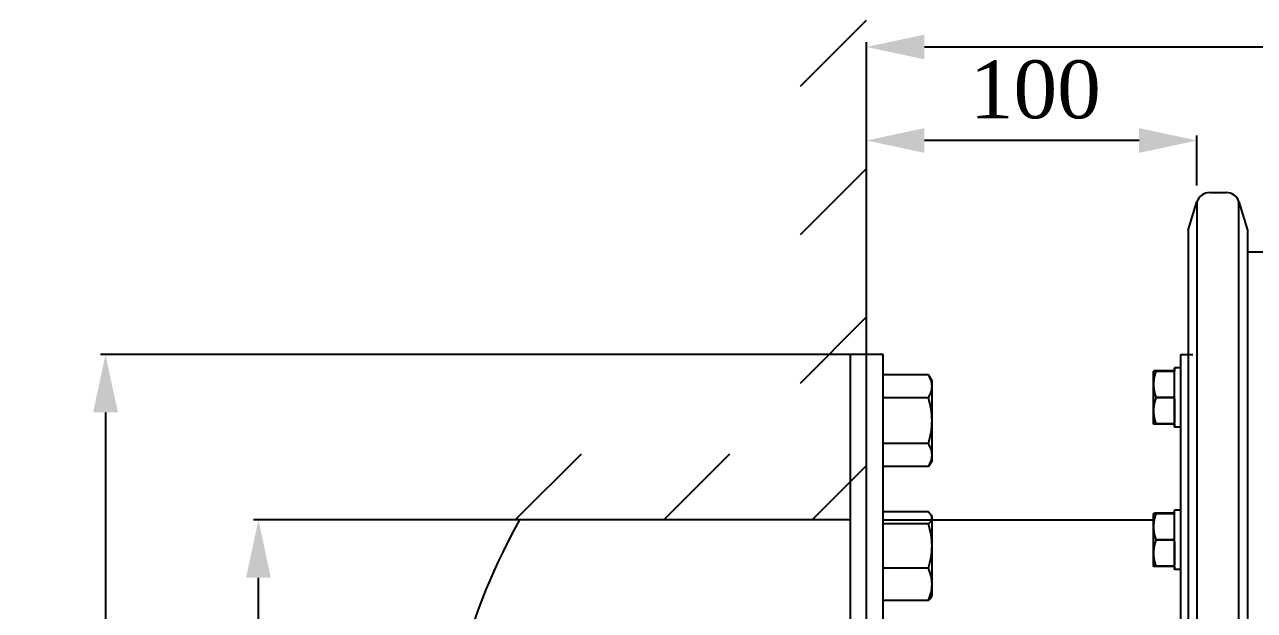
# Model space of a CAD drawing. Header units: millimetres. Extents: x 324 to 7054, y -67 to 2159.
# Drawn here: x 1114.3 to 1486.4, y 1594.6 to 1771.8 of the extents above; entities that cross this region are included whole.
import ezdxf

# ---------------------------------------------------------------- set-up
doc = ezdxf.new("R2010")
doc.units = ezdxf.units.MM
doc.header["$LTSCALE"] = 153.67
doc.header["$PDMODE"] = 3
doc.header["$PDSIZE"] = 8
doc.linetypes.add('CENTER', pattern=[0.6, 0.375, -0.075, 0.075, -0.075])
doc.linetypes.add('DOT', pattern=[0.2, 0.1, -0.1])
doc.layers.get('0').update_dxf_attribs({"linetype": 'CONTINUOUS'})
doc.layers.get('Defpoints').update_dxf_attribs({"linetype": 'CONTINUOUS'})
doc.layers.add('00_BUW_DATUM', color=7, linetype='CONTINUOUS')
doc.layers.add('02___PRT_ALL_AXES', color=7, linetype='CONTINUOUS')
doc.styles.get("Standard").update_dxf_attribs({"font": 'times.ttf'})
doc.dimstyles.new('DIMSTYLE_1', dxfattribs={"dimtxt": 17.5, "dimasz": 17.5, "dimexe": 1.5, "dimexo": 1, "dimgap": 0.875, "dimtad": 1, "dimdsep": 46, "dimtxsty": 'Standard', "dimblk": '_FILLED', "dimblk1": '_FILLED', "dimblk2": '_FILLED', "dimcen": 0.09, "dimazin": 2, "dimtp": 0.01, "dimtm": 0.01, "dimtfac": 1, "dimtofl": 0, "dimtmove": 0, "dimatfit": 3, "dimldrblk": '_FILLED', "dimfxl": 1, "dimtolj": 1, "dimarcsym": 0})
doc.dimstyles.new('DIMSTYLE_2', dxfattribs={"dimtxt": 17.5, "dimasz": 17.5, "dimexe": 1.5, "dimexo": 1, "dimgap": 0.875, "dimtad": 1, "dimdec": 0, "dimdsep": 46, "dimtxsty": 'Standard', "dimblk": '_FILLED', "dimblk1": '_FILLED', "dimblk2": '_FILLED', "dimcen": 0.09, "dimazin": 2, "dimtp": 0.01, "dimtm": 0.01, "dimtfac": 1, "dimtdec": 0, "dimtofl": 0, "dimtmove": 0, "dimatfit": 3, "dimldrblk": '_FILLED', "dimfxl": 1, "dimtolj": 1, "dimarcsym": 0})

# ---------------------------------------------------------------- blocks, each defined once
blk = doc.blocks.new('_FILLED')
at = {"color": 0, "linetype": 'ByBlock'}
blk.add_solid([(0, 0), (-1, 0.214), (-1, -0.214)], dxfattribs=at)
blk = doc.blocks.new('*D120')
at = {"color": 0, "linetype": 'Continuous', "lineweight": -2}
for p, q in [((1369.03, 1676.98), (1369.03, 1766.5)), ((1386.53, 1765), (2025.53, 1765)), ((2043.03, 1646.98), (2043.03, 1766.5))]:
    blk.add_line(p, q, dxfattribs=at)
at = {"layer": 'Defpoints', "color": 0}
for p in [(2043.03, 1765), (1369.03, 1675.98), (2043.03, 1645.98)]:
    blk.add_point(p, dxfattribs=at)
at = {"color": 0, "linetype": 'ByBlock', "lineweight": -2, "xscale": 17.5, "yscale": 17.5, "zscale": 17.5, "rotation": 180}
blk.add_blockref('_FILLED', (1369.03, 1765), dxfattribs=at)
at = {"color": 0, "linetype": 'ByBlock', "lineweight": -2, "xscale": 17.5, "yscale": 17.5, "zscale": 17.5}
blk.add_blockref('_FILLED', (2043.03, 1765), dxfattribs=at)
at = {"color": 0, "insert": (1725, 1789.21), "char_height": 17.5, "attachment_point": 2, "line_spacing_factor": 0.9}
blk.add_mtext('\\A1;\\A1;675', dxfattribs=at)
blk = doc.blocks.new('*D121')
at = {"color": 0, "linetype": 'Continuous', "lineweight": -2}
for p, q in [((1369.03, 1622.34), (1369.03, 1738.22)), ((1468.99, 1723.15), (1468.99, 1738.22)), ((1451.49, 1736.72), (1386.53, 1736.72))]:
    blk.add_line(p, q, dxfattribs=at)
at = {"layer": 'Defpoints', "color": 0}
for p in [(1369.03, 1736.72), (1468.99, 1722.15), (1369.03, 1621.34)]:
    blk.add_point(p, dxfattribs=at)
at = {"color": 0, "linetype": 'ByBlock', "lineweight": -2, "xscale": 17.5, "yscale": 17.5, "zscale": 17.5, "rotation": 180}
blk.add_blockref('_FILLED', (1369.03, 1736.72), dxfattribs=at)
at = {"color": 0, "linetype": 'ByBlock', "lineweight": -2, "xscale": 17.5, "yscale": 17.5, "zscale": 17.5}
blk.add_blockref('_FILLED', (1468.99, 1736.72), dxfattribs=at)
at = {"color": 0, "insert": (1420.09, 1760.93), "char_height": 17.5, "attachment_point": 2, "line_spacing_factor": 0.9}
blk.add_mtext('\\A1;100', dxfattribs=at)
blk = doc.blocks.new('*D125')
at = {"color": 0, "lineweight": -2}
for p, q in [((1364.03, 1671.98), (1137.29, 1671.98)), ((1138.79, 1654.48), (1138.79, 1369.48)), ((1364.03, 1351.98), (1137.29, 1351.98))]:
    blk.add_line(p, q, dxfattribs=at)
at = {"layer": 'Defpoints', "color": 0}
for p in [(1365.03, 1671.98), (1138.79, 1351.98), (1365.03, 1351.98)]:
    blk.add_point(p, dxfattribs=at)
at = {"color": 0, "linetype": 'ByBlock', "lineweight": -2, "xscale": 17.5, "yscale": 17.5, "zscale": 17.5}
for p, rotation in [((1138.79, 1671.98), 89.99999999999997), ((1138.79, 1351.98), 269.9999999999999)]:
    blk.add_blockref('_FILLED', p, dxfattribs=dict(at, rotation=rotation))
at = {"color": 0, "insert": (1114.59, 1528.57), "char_height": 17.5, "attachment_point": 2, "rotation": 90, "line_spacing_factor": 0.9}
blk.add_mtext('\\A1;320', dxfattribs=at)
blk = doc.blocks.new('*D126')
at = {"color": 0, "lineweight": -2}
for p, q in [((1364.03, 1621.98), (1183.56, 1621.98)), ((1185.06, 1419.48), (1185.06, 1604.48)), ((1364.03, 1401.98), (1183.56, 1401.98))]:
    blk.add_line(p, q, dxfattribs=at)
at = {"layer": 'Defpoints', "color": 0}
for p in [(1185.06, 1621.98), (1365.03, 1621.98), (1365.03, 1401.98)]:
    blk.add_point(p, dxfattribs=at)
at = {"color": 0, "linetype": 'ByBlock', "lineweight": -2, "xscale": 17.5, "yscale": 17.5, "zscale": 17.5}
for p, rotation in [((1185.06, 1621.98), 90), ((1185.06, 1401.98), 270)]:
    blk.add_blockref('_FILLED', p, dxfattribs=dict(at, rotation=rotation))
at = {"color": 0, "insert": (1160.85, 1523.56), "char_height": 17.5, "attachment_point": 2, "rotation": 90, "line_spacing_factor": 0.9}
blk.add_mtext('\\A1;220', dxfattribs=at)

msp = doc.modelspace()

# ---------------------------------------------------------------- hatches: boundary and pattern name
h = msp.add_hatch()
h.set_pattern_fill('ANSI31', color=256, scale=10)
h.paths.add_polyline_path([(1250.64226, 1621.97699), (1250.64226, 1641.97699), (1349.03476, 1641.97699), (1349.03476, 1671.97699), (1349.03476, 1691.97699), (1349.03476, 1921.95399), (1369.03476, 1921.95399), (1369.03476, 1621.95399)])

# ---------------------------------------------------------------- linework, layer by layer
at = {"linetype": 'Continuous'}
for p, q in [((2024.76484, 1702.97699), (1484.30467, 1702.97699)), ((1462.23476, 1666.53177), (1462.23476, 1666.97699)), ((1462.23476, 1658.53334), (1462.23476, 1659.41736)), ((1462.23476, 1650.97699), (1462.23476, 1651.41385)), ((1462.23476, 1623.48479), (1462.23476, 1623.92169)), ((1374.03476, 1621.97699), (1455.83476, 1621.97699)), ((1462.23476, 1615.47542), (1462.23476, 1616.36793)), ((1462.23476, 1607.92169), (1462.23476, 1608.35842))]:
    msp.add_line(p, q, dxfattribs=at)
for p, q in [((1369.03476, 1671.97699), (1364.03476, 1671.97699)), ((1364.03476, 1671.97699), (1364.03476, 1351.97699))]:
    msp.add_line(p, q)
at = {"linetype": 'DOT'}
for p, q in [((1462.23476, 1666.53177), (1462.23476, 1666.97699)), ((1462.23476, 1658.53334), (1462.23476, 1659.41736)), ((1462.23476, 1650.97699), (1462.23476, 1651.41385)), ((1462.23476, 1623.48479), (1462.23476, 1623.92169)), ((1374.03476, 1621.97699), (1455.83476, 1621.97699)), ((1462.23476, 1615.47542), (1462.23476, 1616.36793)), ((1462.23476, 1607.92169), (1462.23476, 1608.35842))]:
    msp.add_line(p, q, dxfattribs=at)
at = {"linetype": 'CENTER'}
for p, q in [((1462.23476, 1666.49352), (1462.23476, 1666.9402)), ((1462.23476, 1658.45083), (1462.23476, 1659.34265)), ((1462.23476, 1650.93629), (1462.23476, 1651.36723)), ((1462.23476, 1623.43213), (1462.23476, 1623.88493)), ((1374.03476, 1621.97699), (1455.83476, 1621.97699)), ((1462.23476, 1615.39992), (1462.23476, 1616.28016)), ((1462.23476, 1607.88099), (1462.23476, 1608.31812))]:
    msp.add_line(p, q, dxfattribs=at)
at = {"linetype": 'Continuous'}
msp.add_open_spline([(1264.03476, 1621.97699), (1244.58085, 1586.36979), (1243.90647, 1550.96374), (1271.25793, 1492.13023), (1283.54505, 1483.1068), (1289.51988, 1424.5892), (1250.64226, 1401.97699)], degree=3, knots=[0, 0, 0, 0, 0.238396544, 0.4652361, 0.732077313, 1, 1, 1, 1], dxfattribs=at)
at = {"layer": '00_BUW_DATUM', "linetype": 'Continuous'}
for p, q in [((1455.83476, 1650.97699), (1455.83476, 1666.97699)), ((1455.83476, 1666.97699), (1462.23476, 1666.97699)), ((1462.23476, 1666.97699), (1462.23476, 1667.97699)), ((1464.03476, 1667.97699), (1462.23476, 1667.97699)), ((1462.23476, 1659.41736), (1462.23476, 1666.53177)), ((1462.23476, 1658.97699), (1456.54929, 1658.97699)), ((1462.23476, 1658.53334), (1462.23476, 1651.41385)), ((1462.23476, 1650.97699), (1455.83476, 1650.97699)), ((1462.23476, 1650.97699), (1462.23476, 1649.97699)), ((1464.03476, 1649.97699), (1462.23476, 1649.97699)), ((1455.83476, 1607.92169), (1455.83476, 1623.92169)), ((1455.83476, 1623.92169), (1462.23476, 1623.92169)), ((1462.23476, 1623.92169), (1462.23476, 1624.92169)), ((1464.03476, 1624.92169), (1462.23476, 1624.92169)), ((1462.23476, 1616.36793), (1462.23476, 1623.48479)), ((1462.23476, 1615.92169), (1456.54929, 1615.92169)), ((1462.23476, 1615.47542), (1462.23476, 1608.35842)), ((1462.23476, 1607.92169), (1455.83476, 1607.92169)), ((1462.23476, 1607.92169), (1462.23476, 1606.92169)), ((1464.03476, 1606.92169), (1462.23476, 1606.92169))]:
    msp.add_line(p, q, dxfattribs=at)
at = {"layer": '00_BUW_DATUM', "linetype": 'DOT'}
for p, q in [((1455.83476, 1650.97699), (1455.83476, 1666.97699)), ((1455.83476, 1666.97699), (1462.23476, 1666.97699)), ((1462.23476, 1666.97699), (1462.23476, 1667.97699)), ((1464.03476, 1667.97699), (1462.23476, 1667.97699)), ((1462.23476, 1659.41736), (1462.23476, 1666.53177)), ((1462.23476, 1658.97699), (1456.54929, 1658.97699)), ((1462.23476, 1658.53334), (1462.23476, 1651.41385)), ((1462.23476, 1650.97699), (1455.83476, 1650.97699)), ((1462.23476, 1650.97699), (1462.23476, 1649.97699)), ((1464.03476, 1649.97699), (1462.23476, 1649.97699)), ((1455.83476, 1607.92169), (1455.83476, 1623.92169)), ((1455.83476, 1623.92169), (1462.23476, 1623.92169)), ((1462.23476, 1623.92169), (1462.23476, 1624.92169)), ((1464.03476, 1624.92169), (1462.23476, 1624.92169)), ((1462.23476, 1616.36793), (1462.23476, 1623.48479)), ((1462.23476, 1615.92169), (1456.54929, 1615.92169)), ((1462.23476, 1615.47542), (1462.23476, 1608.35842)), ((1462.23476, 1607.92169), (1455.83476, 1607.92169)), ((1462.23476, 1607.92169), (1462.23476, 1606.92169)), ((1464.03476, 1606.92169), (1462.23476, 1606.92169))]:
    msp.add_line(p, q, dxfattribs=at)
at = {"layer": '00_BUW_DATUM', "linetype": 'CENTER'}
for p, q in [((1455.83476, 1650.97731), (1455.83476, 1666.97668)), ((1462.23476, 1667.0177), (1456.54929, 1667.0177)), ((1462.23476, 1666.93566), (1456.54929, 1666.93566)), ((1462.23476, 1667.97699), (1462.23476, 1666.93566)), ((1464.03476, 1667.97699), (1462.23476, 1667.97699)), ((1462.23476, 1659.34265), (1462.23476, 1666.49352)), ((1462.23476, 1658.89496), (1456.54929, 1658.89496)), ((1462.23476, 1651.36723), (1462.23476, 1658.45083)), ((1462.23476, 1650.93629), (1456.54929, 1650.93629)), ((1462.23476, 1649.97699), (1462.23476, 1650.93629)), ((1464.03476, 1649.97699), (1462.23476, 1649.97699)), ((1455.83476, 1607.922), (1455.83476, 1623.92137)), ((1462.23476, 1623.96239), (1456.54929, 1623.96239)), ((1462.23476, 1623.88036), (1456.54929, 1623.88036)), ((1462.23476, 1623.88036), (1462.23476, 1624.92169)), ((1464.03476, 1624.92169), (1462.23476, 1624.92169)), ((1462.23476, 1616.28016), (1462.23476, 1623.43213)), ((1462.23476, 1615.83965), (1456.54929, 1615.83965)), ((1462.23476, 1608.31812), (1462.23476, 1615.39992)), ((1462.23476, 1607.88099), (1456.54929, 1607.88099)), ((1462.23476, 1606.92169), (1462.23476, 1607.88099)), ((1464.03476, 1606.92169), (1462.23476, 1606.92169))]:
    msp.add_line(p, q, dxfattribs=at)
at = {"layer": '00_BUW_DATUM', "color": 7, "linetype": 'Continuous'}
for p, q in [((1387.76296, 1665.8334), (1374.03476, 1665.8334)), ((1388.83476, 1663.97699), (1387.76296, 1665.8334)), ((1388.83476, 1639.97699), (1388.83476, 1663.97699)), ((1387.76296, 1658.9052), (1374.03476, 1658.9052)), ((1387.76296, 1645.04879), (1374.03476, 1645.04879)), ((1387.76296, 1638.12059), (1374.03476, 1638.12059)), ((1388.83476, 1639.97699), (1387.76296, 1638.12059)), ((1387.76296, 1624.3562), (1374.03476, 1624.3562)), ((1388.83476, 1622.97194), (1388.59036, 1623.39526)), ((1388.83476, 1598.97194), (1388.83476, 1622.97194)), ((1387.76296, 1620.7699), (1374.03476, 1620.7699)), ((1387.76296, 1607.38564), (1374.03476, 1607.38564)), ((1387.76296, 1597.58768), (1374.03476, 1597.58768)), ((1388.83476, 1598.97194), (1388.59036, 1598.54863))]:
    msp.add_line(p, q, dxfattribs=at)
at = {"layer": '00_BUW_DATUM', "linetype": 'CENTER'}
for points, knots in [([(1456.54929, 1667.0177), (1456.4508, 1667.01467), (1456.31125, 1667.01011), (1456.1376, 1667.0029), (1456.03379, 1666.99813), (1455.95321, 1666.9926), (1455.88883, 1666.98914), (1455.85964, 1666.98225), (1455.83476, 1666.98116), (1455.83476, 1666.97668)], [0, 0, 0, 0, 0.412424599, 0.583858236, 0.728742188, 0.844605655, 0.929348389, 0.981238142, 1, 1, 1, 1]), ([(1455.83476, 1666.97668), (1455.83476, 1666.9722), (1455.85964, 1666.9711), (1455.88882, 1666.96422), (1455.95321, 1666.96075), (1456.03378, 1666.95523), (1456.13759, 1666.95045), (1456.31125, 1666.94324), (1456.4508, 1666.93869), (1456.54929, 1666.93566)], [0, 0, 0, 0, 0.018742585, 0.070655721, 0.155371791, 0.271256253, 0.416129428, 0.587567446, 1, 1, 1, 1]), ([(1456.54929, 1666.93566), (1456.33358, 1666.28524), (1455.97238, 1664.96371), (1455.83476, 1663.59566), (1455.83476, 1662.91531)], [0, 0, 0, 0, 0.501793616, 1, 1, 1, 1]), ([(1455.83476, 1662.91531), (1455.83476, 1662.23497), (1455.97239, 1660.86692), (1456.33358, 1659.54538), (1456.54929, 1658.89496)], [0, 0, 0, 0, 0.498197822, 1, 1, 1, 1]), ([(1456.54929, 1658.89496), (1456.33366, 1658.25141), (1455.97249, 1656.94375), (1455.83476, 1655.5891), (1455.83476, 1654.91562)], [0, 0, 0, 0, 0.501937384, 1, 1, 1, 1]), ([(1455.83476, 1654.91562), (1455.83476, 1654.24216), (1455.97249, 1652.88751), (1456.33365, 1651.57985), (1456.54929, 1650.93629)], [0, 0, 0, 0, 0.498054058, 1, 1, 1, 1]), ([(1456.54929, 1650.93629), (1456.4508, 1650.93932), (1456.31125, 1650.94387), (1456.1376, 1650.95108), (1456.03379, 1650.95586), (1455.95321, 1650.96139), (1455.88883, 1650.96485), (1455.85964, 1650.97174), (1455.83476, 1650.97283), (1455.83476, 1650.97731)], [0, 0, 0, 0, 0.412424612, 0.583858253, 0.728742208, 0.844605676, 0.929348407, 0.981238149, 1, 1, 1, 1]), ([(1456.54929, 1623.96239), (1456.4508, 1623.95936), (1456.31125, 1623.95481), (1456.1376, 1623.9476), (1456.03379, 1623.94282), (1455.95321, 1623.9373), (1455.88883, 1623.93383), (1455.85964, 1623.92694), (1455.83476, 1623.92586), (1455.83476, 1623.92137)], [0, 0, 0, 0, 0.412424599, 0.583858236, 0.728742188, 0.844605655, 0.929348389, 0.981238142, 1, 1, 1, 1]), ([(1455.83476, 1623.92137), (1455.83476, 1623.9169), (1455.85964, 1623.9158), (1455.88882, 1623.90892), (1455.95321, 1623.90545), (1456.03378, 1623.89993), (1456.13759, 1623.89515), (1456.31125, 1623.88794), (1456.4508, 1623.88339), (1456.54929, 1623.88036)], [0, 0, 0, 0, 0.018742585, 0.070655721, 0.155371791, 0.271256253, 0.416129428, 0.587567446, 1, 1, 1, 1]), ([(1456.54929, 1623.88036), (1456.33358, 1623.22994), (1455.97238, 1621.90841), (1455.83476, 1620.54036), (1455.83476, 1619.86)], [0, 0, 0, 0, 0.501793616, 1, 1, 1, 1]), ([(1455.83476, 1619.86), (1455.83476, 1619.17966), (1455.97239, 1617.81161), (1456.33358, 1616.49008), (1456.54929, 1615.83965)], [0, 0, 0, 0, 0.498197822, 1, 1, 1, 1]), ([(1456.54929, 1615.83965), (1456.33366, 1615.1961), (1455.97249, 1613.88844), (1455.83476, 1612.53379), (1455.83476, 1611.86032)], [0, 0, 0, 0, 0.501937384, 1, 1, 1, 1]), ([(1455.83476, 1611.86032), (1455.83476, 1611.18686), (1455.97249, 1609.83221), (1456.33365, 1608.52455), (1456.54929, 1607.88099)], [0, 0, 0, 0, 0.498054058, 1, 1, 1, 1]), ([(1456.54929, 1607.88099), (1456.4508, 1607.88402), (1456.31125, 1607.88857), (1456.1376, 1607.89578), (1456.03379, 1607.90055), (1455.95321, 1607.90608), (1455.88883, 1607.90954), (1455.85964, 1607.91644), (1455.83476, 1607.91752), (1455.83476, 1607.922)], [0, 0, 0, 0, 0.412424612, 0.583858253, 0.728742208, 0.844605676, 0.929348407, 0.981238149, 1, 1, 1, 1])]:
    msp.add_open_spline(points, degree=3, knots=knots, dxfattribs=at)
at = {"layer": '00_BUW_DATUM', "linetype": 'Continuous'}
for points, knots in [([(1456.54929, 1666.97699), (1456.33362, 1666.32998), (1455.97243, 1665.01533), (1455.83476, 1663.65393), (1455.83476, 1662.97699)], [0, 0, 0, 0, 0.501864422, 1, 1, 1, 1]), ([(1455.83476, 1662.97699), (1455.83476, 1662.30006), (1455.97244, 1660.93867), (1456.33361, 1659.62401), (1456.54929, 1658.97699)], [0, 0, 0, 0, 0.498127019, 1, 1, 1, 1]), ([(1456.54929, 1658.97699), (1456.33362, 1658.32998), (1455.97243, 1657.01533), (1455.83476, 1655.65393), (1455.83476, 1654.97699)], [0, 0, 0, 0, 0.501864422, 1, 1, 1, 1]), ([(1455.83476, 1654.97699), (1455.83476, 1654.30006), (1455.97244, 1652.93867), (1456.33361, 1651.62401), (1456.54929, 1650.97699)], [0, 0, 0, 0, 0.498127019, 1, 1, 1, 1]), ([(1456.54929, 1623.92169), (1456.33362, 1623.27468), (1455.97243, 1621.96003), (1455.83476, 1620.59863), (1455.83476, 1619.92169)], [0, 0, 0, 0, 0.501864422, 1, 1, 1, 1]), ([(1455.83476, 1619.92169), (1455.83476, 1619.24476), (1455.97244, 1617.88336), (1456.33361, 1616.56871), (1456.54929, 1615.92169)], [0, 0, 0, 0, 0.498127019, 1, 1, 1, 1]), ([(1456.54929, 1615.92169), (1456.33362, 1615.27468), (1455.97243, 1613.96003), (1455.83476, 1612.59863), (1455.83476, 1611.92169)], [0, 0, 0, 0, 0.501864422, 1, 1, 1, 1]), ([(1455.83476, 1611.92169), (1455.83476, 1611.24476), (1455.97244, 1609.88336), (1456.33361, 1608.56871), (1456.54929, 1607.92169)], [0, 0, 0, 0, 0.498127019, 1, 1, 1, 1])]:
    msp.add_open_spline(points, degree=3, knots=knots, dxfattribs=at)
at = {"layer": '00_BUW_DATUM', "linetype": 'DOT'}
for points, knots in [([(1456.54929, 1666.97699), (1456.33362, 1666.32998), (1455.97243, 1665.01533), (1455.83476, 1663.65393), (1455.83476, 1662.97699)], [0, 0, 0, 0, 0.501864422, 1, 1, 1, 1]), ([(1455.83476, 1662.97699), (1455.83476, 1662.30006), (1455.97244, 1660.93867), (1456.33361, 1659.62401), (1456.54929, 1658.97699)], [0, 0, 0, 0, 0.498127019, 1, 1, 1, 1]), ([(1456.54929, 1658.97699), (1456.33362, 1658.32998), (1455.97243, 1657.01533), (1455.83476, 1655.65393), (1455.83476, 1654.97699)], [0, 0, 0, 0, 0.501864422, 1, 1, 1, 1]), ([(1455.83476, 1654.97699), (1455.83476, 1654.30006), (1455.97244, 1652.93867), (1456.33361, 1651.62401), (1456.54929, 1650.97699)], [0, 0, 0, 0, 0.498127019, 1, 1, 1, 1]), ([(1456.54929, 1623.92169), (1456.33362, 1623.27468), (1455.97243, 1621.96003), (1455.83476, 1620.59863), (1455.83476, 1619.92169)], [0, 0, 0, 0, 0.501864422, 1, 1, 1, 1]), ([(1455.83476, 1619.92169), (1455.83476, 1619.24476), (1455.97244, 1617.88336), (1456.33361, 1616.56871), (1456.54929, 1615.92169)], [0, 0, 0, 0, 0.498127019, 1, 1, 1, 1]), ([(1456.54929, 1615.92169), (1456.33362, 1615.27468), (1455.97243, 1613.96003), (1455.83476, 1612.59863), (1455.83476, 1611.92169)], [0, 0, 0, 0, 0.501864422, 1, 1, 1, 1]), ([(1455.83476, 1611.92169), (1455.83476, 1611.24476), (1455.97244, 1609.88336), (1456.33361, 1608.56871), (1456.54929, 1607.92169)], [0, 0, 0, 0, 0.498127019, 1, 1, 1, 1])]:
    msp.add_open_spline(points, degree=3, knots=knots, dxfattribs=at)
at = {"layer": '00_BUW_DATUM', "color": 7, "linetype": 'Continuous'}
for points, knots in [([(1388.83476, 1662.3693), (1388.83476, 1662.6631), (1388.78354, 1663.25759), (1388.48403, 1664.44557), (1388.07691, 1665.28962), (1387.76296, 1665.8334)], [0, 0, 0, 0, 0.24057587, 0.48584751, 1, 1, 1, 1]), ([(1387.76296, 1658.9052), (1388.07691, 1659.44897), (1388.48403, 1660.29303), (1388.78354, 1661.481), (1388.83476, 1662.0755), (1388.83476, 1662.3693)], [0, 0, 0, 0, 0.514152504, 0.759424143, 1, 1, 1, 1]), ([(1388.83476, 1651.97699), (1388.83476, 1653.14815), (1388.63015, 1655.49425), (1388.08791, 1657.77952), (1387.76296, 1658.9052)], [0, 0, 0, 0, 0.499895669, 1, 1, 1, 1]), ([(1387.76296, 1645.04879), (1388.08791, 1646.17447), (1388.63015, 1648.45974), (1388.83476, 1650.80584), (1388.83476, 1651.97699)], [0, 0, 0, 0, 0.500104345, 1, 1, 1, 1]), ([(1388.83476, 1641.58469), (1388.83476, 1641.87849), (1388.78354, 1642.47298), (1388.48403, 1643.66096), (1388.07691, 1644.50501), (1387.76296, 1645.04879)], [0, 0, 0, 0, 0.24057587, 0.48584751, 1, 1, 1, 1]), ([(1387.76296, 1638.12059), (1388.07691, 1638.66436), (1388.48403, 1639.50842), (1388.78354, 1640.69639), (1388.83476, 1641.29089), (1388.83476, 1641.58469)], [0, 0, 0, 0, 0.514152504, 0.759424143, 1, 1, 1, 1]), ([(1388.59035, 1623.39526), (1388.54198, 1623.47903), (1388.30748, 1623.83306), (1388.00645, 1624.13789), (1387.76296, 1624.3562)], [0, 0, 0, 0, 0.228277532, 1, 1, 1, 1]), ([(1387.76296, 1620.7699), (1387.91802, 1620.90892), (1388.20159, 1621.18549), (1388.54985, 1621.62965), (1388.77908, 1622.08759), (1388.83476, 1622.40952), (1388.83476, 1622.56305)], [0, 0, 0, 0, 0.291041549, 0.552398373, 0.785431009, 1, 1, 1, 1]), ([(1388.83476, 1622.56305), (1388.83476, 1622.70369), (1388.78871, 1622.99664), (1388.66588, 1623.26445), (1388.59035, 1623.39526)], [0, 0, 0, 0, 0.482146688, 1, 1, 1, 1]), ([(1388.83476, 1614.07777), (1388.83476, 1615.20929), (1388.62974, 1617.47794), (1388.0876, 1619.68364), (1387.76296, 1620.7699)], [0, 0, 0, 0, 0.499511941, 1, 1, 1, 1]), ([(1387.76296, 1607.38564), (1388.0876, 1608.4719), (1388.62974, 1610.6776), (1388.83476, 1612.94625), (1388.83476, 1614.07777)], [0, 0, 0, 0, 0.500488073, 1, 1, 1, 1]), ([(1388.83476, 1602.48666), (1388.83476, 1603.31759), (1388.62442, 1605.00146), (1388.08377, 1606.59983), (1387.76296, 1607.38564)], [0, 0, 0, 0, 0.494686466, 1, 1, 1, 1]), ([(1387.76296, 1597.58768), (1388.08377, 1598.3735), (1388.62442, 1599.97186), (1388.83476, 1601.65573), (1388.83476, 1602.48666)], [0, 0, 0, 0, 0.505313548, 1, 1, 1, 1]), ([(1388.59035, 1598.54863), (1388.54198, 1598.46485), (1388.30748, 1598.11082), (1388.00645, 1597.80599), (1387.76296, 1597.58768)], [0, 0, 0, 0, 0.228277532, 1, 1, 1, 1])]:
    msp.add_open_spline(points, degree=3, knots=knots, dxfattribs=at)
at = {"layer": '02___PRT_ALL_AXES', "linetype": 'Continuous'}
for p, q in [((1472.81468, 1720.97699), (1477.85483, 1720.97699)), ((1466.36484, 1709.56174), (1468.98946, 1718.14648)), ((1468.98946, 1718.14648), (1468.98946, 1533.34075)), ((1481.68005, 1539.99564), (1481.68005, 1718.14648)), ((1481.68005, 1718.14648), (1484.30467, 1709.56174)), ((1466.36484, 1709.56174), (1466.36484, 1526.51699)), ((1484.30467, 1709.56174), (1484.30467, 1526.51699)), ((1369.03476, 1351.97699), (1369.03476, 1671.97699)), ((1374.03476, 1671.97699), (1369.03476, 1671.97699)), ((1374.03476, 1351.97699), (1374.03476, 1671.97699)), ((1464.03476, 1671.97699), (1464.03476, 1351.97699)), ((1464.03476, 1671.97699), (1466.36484, 1671.97699))]:
    msp.add_line(p, q, dxfattribs=at)
at = {"layer": '02___PRT_ALL_AXES', "linetype": 'DOT'}
for p, q in [((1369.03476, 1351.97699), (1369.03476, 1671.97699)), ((1374.03476, 1671.97699), (1369.03476, 1671.97699)), ((1374.03476, 1351.97699), (1374.03476, 1671.97699)), ((1464.03476, 1671.97699), (1464.03476, 1351.97699)), ((1464.03476, 1671.97699), (1466.76484, 1671.97699))]:
    msp.add_line(p, q, dxfattribs=at)
at = {"layer": '02___PRT_ALL_AXES', "linetype": 'CENTER'}
for p, q in [((1369.03476, 1351.97699), (1369.03476, 1671.97699)), ((1374.03476, 1671.97699), (1369.03476, 1671.97699)), ((1374.03476, 1351.97699), (1374.03476, 1671.97699)), ((1464.03476, 1671.97699), (1464.03476, 1351.97699)), ((1464.03476, 1671.97699), (1467.76484, 1671.97699))]:
    msp.add_line(p, q, dxfattribs=at)
at = {"layer": '02___PRT_ALL_AXES', "color": 7, "linetype": 'Continuous'}
for p, q in [((1369.03476, 1351.97699), (1369.03476, 1671.97699)), ((1374.03476, 1671.97699), (1369.03476, 1671.97699)), ((1374.03476, 1351.97699), (1374.03476, 1671.97699))]:
    msp.add_line(p, q, dxfattribs=at)
at = {"layer": '02___PRT_ALL_AXES', "linetype": 'Continuous'}
for centre, start, end in [((1472.81468, 1716.97699), 90, 163), ((1477.85483, 1716.97699), 17, 90)]:
    msp.add_arc(centre, 4, start, end, dxfattribs=at)

# ---------------------------------------------------------------- dimensions: what is measured, and where the dimension line sits
at = {"linetype": 'Continuous'}
dim = msp.add_linear_dim(base=(2043.03476, 1765), p1=(1369.03476, 1675.97699), p2=(2043.03476, 1645.97699), text='\\A1;675', dimstyle='DIMSTYLE_1', override={"dimtxsty": 'Standard'}, dxfattribs=at)
dim.commit()
dim.dimension.update_dxf_attribs({"geometry": '*D120', "text_midpoint": (1725, 1765), "dimtype": 160})
dim = msp.add_linear_dim(base=(1369.03476, 1736.7198), p1=(1468.98946, 1722.14648), p2=(1369.03476, 1621.3359), angle=180, dimstyle='DIMSTYLE_2', dxfattribs=at)
dim.commit()
dim.dimension.update_dxf_attribs({"geometry": '*D121', "text_midpoint": (1420.08574, 1736.7198), "dimtype": 160})
for base, p1, p2, angle, picture, middle in [((1138.79451, 1351.97699), (1365.03476, 1671.97699), (1365.03476, 1351.97699), 270, '*D125', (1138.79451, 1528.5724)), ((1185.05592, 1621.97699), (1365.03476, 1401.97699), (1365.03476, 1621.97699), 90, '*D126', (1185.05592, 1523.56064))]:
    dim = msp.add_linear_dim(base=base, p1=p1, p2=p2, angle=angle, dimstyle='DIMSTYLE_1')
    dim.commit()
    dim.dimension.update_dxf_attribs({"geometry": picture, "text_midpoint": middle, "dimtype": 160})

doc.saveas('drawing.dxf')
